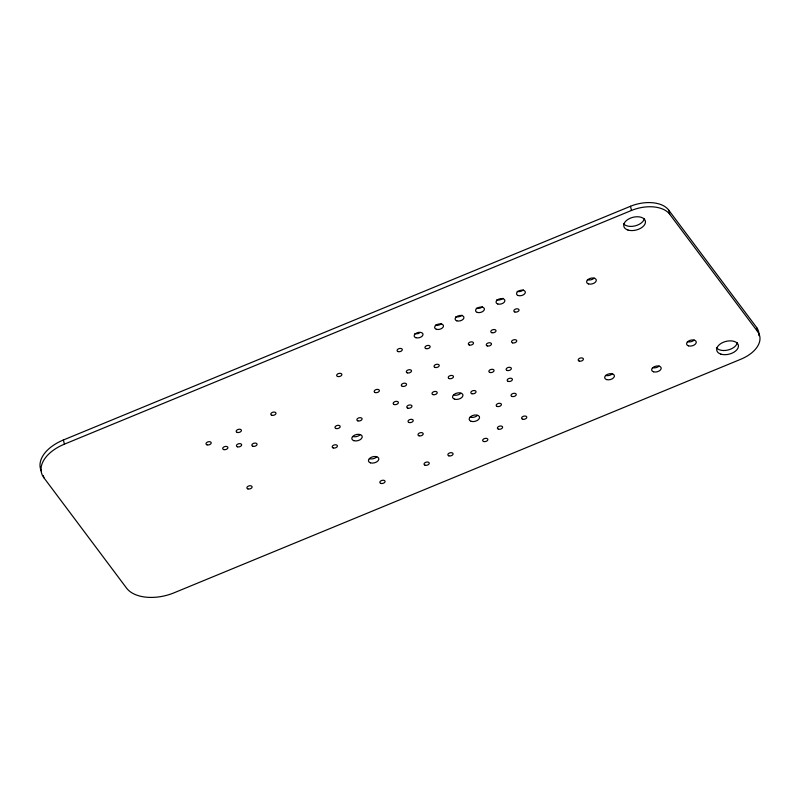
<?xml version="1.0" encoding="UTF-8"?>
<svg xmlns="http://www.w3.org/2000/svg" width="800" height="800" viewBox="0 0 800 800"><rect width="100%" height="100%" fill="white"/><g stroke="black" fill="none" stroke-linecap="round" stroke-linejoin="round"><path stroke-width="1.2" d="M41.27 470.95A38.5 22.79 -14 0 1 63.38 439.99L630.48 206.28A29.79 17.63 -14 0 1 668.62 210.01L756.62 327.48A31.65 18.74 -14 0 1 758.89 335.68M43.89 477.75A38.5 22.79 -14 0 1 64.42 444.15L631.51 210.45A29.79 17.63 -14 0 1 669.66 214.18L757.66 331.65A31.65 18.74 -14 0 1 740.78 359.26L174.06 592.81A37.05 21.93 -14 0 1 126.61 588.18L43.89 477.75L43.37 475.67M756.62 327.48L757.66 331.65M668.62 210.01L669.66 214.18M630.48 206.28L631.51 210.45M63.38 439.99L64.42 444.15M659.17 366.02A4.89 2.89 -14 0 1 652.45 367.62M737.32 342.78A11.11 6.58 -14 0 1 727.92 350.03A11.11 6.58 -14 0 1 716.45 347.76M644.34 218.67A11.11 6.58 -14 0 1 634.95 225.92A11.11 6.58 -14 0 1 623.47 223.65M612.37 373.79A4.97 2.94 -14 0 1 605.54 375.42M694.23 340.05A4.97 2.94 -14 0 1 687.4 341.68M594.26 278.11A4.97 2.94 -14 0 1 587.43 279.74M419.24 333.21A4.51 2.67 -14 0 1 414.85 333.54M441.53 323.63A4.51 2.67 -14 0 1 435.32 325.11M461.99 315.19A4.51 2.67 -14 0 1 455.78 316.68M482.46 306.76A4.51 2.67 -14 0 1 476.25 308.24M502.92 298.33A4.51 2.67 -14 0 1 496.72 299.81M523.39 289.89A4.51 2.67 -14 0 1 517.18 291.37M360.13 434.76A5.33 3.16 -14 0 1 352.8 436.51M460.85 393.26A5.33 3.16 -14 0 1 453.52 395M376.73 456.92A5.33 3.16 -14 0 1 369.4 458.67M477.45 415.42A5.33 3.16 -14 0 1 470.12 417.17M398.11 351.6A2.67 1.58 -14 0 0 402.29 349.87A2.67 1.58 -14 0 0 398.71 348.74A2.67 1.58 -14 0 0 398.11 351.6M337.67 376.5A2.67 1.58 -14 0 0 341.86 374.77A2.67 1.58 -14 0 0 338.27 373.64A2.67 1.58 -14 0 0 337.67 376.5M237.2 432.41A2.67 1.58 -14 0 0 241.39 430.68A2.67 1.58 -14 0 0 237.8 429.55A2.67 1.58 -14 0 0 237.2 432.41M207.02 444.85A2.67 1.58 -14 0 0 211.2 443.12A2.67 1.58 -14 0 0 207.61 441.99A2.67 1.58 -14 0 0 207.02 444.85M507.15 370.47A2.67 1.58 -14 0 0 511.34 368.74A2.67 1.58 -14 0 0 507.75 367.61A2.67 1.58 -14 0 0 507.15 370.47M487.27 345.93A2.67 1.58 -14 0 0 491.46 344.21A2.67 1.58 -14 0 0 487.87 343.07A2.67 1.58 -14 0 0 487.27 345.93M498.41 429.18A2.67 1.58 -14 0 0 502.59 427.45A2.67 1.58 -14 0 0 499.01 426.32A2.67 1.58 -14 0 0 498.41 429.18M471.83 393.71A2.67 1.58 -14 0 0 476.02 391.98A2.67 1.58 -14 0 0 472.43 390.85A2.67 1.58 -14 0 0 471.83 393.71M497.21 406.47A2.67 1.58 -14 0 0 501.4 404.74A2.67 1.58 -14 0 0 497.81 403.61A2.67 1.58 -14 0 0 497.21 406.47M522.58 419.22A2.67 1.58 -14 0 0 526.77 417.49A2.67 1.58 -14 0 0 523.18 416.36A2.67 1.58 -14 0 0 522.58 419.22M409.04 422.5A2.67 1.58 -14 0 0 413.23 420.77A2.67 1.58 -14 0 0 409.64 419.64A2.67 1.58 -14 0 0 409.04 422.5M419 435.8A2.67 1.58 -14 0 0 423.19 434.07A2.67 1.58 -14 0 0 419.6 432.94A2.67 1.58 -14 0 0 419 435.8M425.05 465.21A2.67 1.58 -14 0 0 429.24 463.48A2.67 1.58 -14 0 0 425.65 462.35A2.67 1.58 -14 0 0 425.05 465.21M380.86 483.42A2.67 1.58 -14 0 0 385.05 481.69A2.67 1.58 -14 0 0 381.46 480.56A2.67 1.58 -14 0 0 380.86 483.42M252.85 446.26A2.67 1.58 -14 0 0 257.04 444.54A2.67 1.58 -14 0 0 253.45 443.4A2.67 1.58 -14 0 0 252.85 446.26M271.8 415.25A2.67 1.58 -14 0 0 275.98 413.52A2.67 1.58 -14 0 0 272.4 412.39A2.67 1.58 -14 0 0 271.8 415.25M247.89 488.91A2.67 1.58 -14 0 0 252.08 487.18A2.67 1.58 -14 0 0 248.49 486.05A2.67 1.58 -14 0 0 247.89 488.91M223.7 449.57A2.67 1.58 -14 0 0 227.88 447.85A2.67 1.58 -14 0 0 224.3 446.72A2.67 1.58 -14 0 0 223.7 449.57M483.66 441.51A2.67 1.58 -14 0 0 487.85 439.78A2.67 1.58 -14 0 0 484.26 438.65A2.67 1.58 -14 0 0 483.66 441.51M448.87 455.85A2.67 1.58 -14 0 0 453.06 454.12A2.67 1.58 -14 0 0 449.47 452.99A2.67 1.58 -14 0 0 448.87 455.85M508.19 381.4A2.67 1.58 -14 0 0 512.38 379.67A2.67 1.58 -14 0 0 508.79 378.54A2.67 1.58 -14 0 0 508.19 381.4M491.8 332.71A2.67 1.58 -14 0 0 495.99 330.99A2.67 1.58 -14 0 0 492.4 329.85A2.67 1.58 -14 0 0 491.8 332.71M394.19 404.53A2.67 1.58 -14 0 0 398.37 402.8A2.67 1.58 -14 0 0 394.78 401.67A2.67 1.58 -14 0 0 394.19 404.53M435.04 367.43A2.67 1.58 -14 0 0 439.22 365.71A2.67 1.58 -14 0 0 435.64 364.58A2.67 1.58 -14 0 0 435.04 367.43M375.18 392.56A2.67 1.58 -14 0 0 379.37 390.83A2.67 1.58 -14 0 0 375.78 389.7A2.67 1.58 -14 0 0 375.18 392.56M357.88 420.87A2.67 1.58 -14 0 0 362.07 419.14A2.67 1.58 -14 0 0 358.48 418.01A2.67 1.58 -14 0 0 357.88 420.87M335.99 428.51A2.67 1.58 -14 0 0 340.17 426.78A2.67 1.58 -14 0 0 336.59 425.65A2.67 1.58 -14 0 0 335.99 428.51M407.31 372.87A2.67 1.58 -14 0 0 411.5 371.15A2.67 1.58 -14 0 0 407.91 370.02A2.67 1.58 -14 0 0 407.31 372.87M512.55 342.86A2.67 1.58 -14 0 0 516.73 341.13A2.67 1.58 -14 0 0 513.14 340A2.67 1.58 -14 0 0 512.55 342.86M512.04 396.48A2.67 1.58 -14 0 0 516.23 394.75A2.67 1.58 -14 0 0 512.64 393.62A2.67 1.58 -14 0 0 512.04 396.48M425.96 348.61A2.67 1.58 -14 0 0 430.14 346.89A2.67 1.58 -14 0 0 426.55 345.75A2.67 1.58 -14 0 0 425.96 348.61M514.85 311.98A2.67 1.58 -14 0 0 519.04 310.25A2.67 1.58 -14 0 0 515.45 309.12A2.67 1.58 -14 0 0 514.85 311.98M407.77 408.14A2.67 1.58 -14 0 0 411.96 406.41A2.67 1.58 -14 0 0 408.37 405.28A2.67 1.58 -14 0 0 407.77 408.14M449.26 378.61A2.67 1.58 -14 0 0 453.45 376.88A2.67 1.58 -14 0 0 449.86 375.75A2.67 1.58 -14 0 0 449.26 378.61M402.33 386.35A2.67 1.58 -14 0 0 406.52 384.62A2.67 1.58 -14 0 0 402.93 383.49A2.67 1.58 -14 0 0 402.33 386.35M579.2 361.08A2.67 1.58 -14 0 0 583.39 359.35A2.67 1.58 -14 0 0 579.8 358.22A2.67 1.58 -14 0 0 579.2 361.08M469.31 345.02A2.67 1.58 -14 0 0 473.49 343.3A2.67 1.58 -14 0 0 469.91 342.17A2.67 1.58 -14 0 0 469.31 345.02M489.86 372.46A2.67 1.58 -14 0 0 494.05 370.74A2.67 1.58 -14 0 0 490.46 369.61A2.67 1.58 -14 0 0 489.86 372.46M653.49 371.79A4.89 2.89 -14 0 0 661.17 368.63A4.89 2.89 -14 0 0 654.59 366.56A4.89 2.89 -14 0 0 653.49 371.79M720.91 354.14A11.11 6.58 -14 0 0 738.36 346.95A11.11 6.58 -14 0 0 723.41 342.23A11.11 6.58 -14 0 0 720.91 354.14M627.94 230.03A11.11 6.58 -14 0 0 645.38 222.84A11.11 6.58 -14 0 0 630.43 218.13A11.11 6.58 -14 0 0 627.94 230.03M433.01 394.62A2.67 1.58 -14 0 0 437.2 392.89A2.67 1.58 -14 0 0 433.61 391.76A2.67 1.58 -14 0 0 433.01 394.62M237.44 446.81A2.67 1.58 -14 0 0 241.63 445.08A2.67 1.58 -14 0 0 238.04 443.95A2.67 1.58 -14 0 0 237.44 446.81M333.2 447.95A2.67 1.58 -14 0 0 337.39 446.23A2.67 1.58 -14 0 0 333.8 445.09A2.67 1.58 -14 0 0 333.2 447.95M606.57 379.59A4.97 2.94 -14 0 0 614.38 376.37A4.97 2.94 -14 0 0 607.69 374.26A4.97 2.94 -14 0 0 606.57 379.59M688.44 345.85A4.97 2.94 -14 0 0 696.24 342.64A4.97 2.94 -14 0 0 689.56 340.53A4.97 2.94 -14 0 0 688.44 345.85M588.47 283.91A4.97 2.94 -14 0 0 596.27 280.7A4.97 2.94 -14 0 0 589.58 278.59A4.97 2.94 -14 0 0 588.47 283.91M415.89 337.71A4.51 2.67 -14 0 0 422.98 334.79A4.51 2.67 -14 0 0 416.91 332.87A4.51 2.67 -14 0 0 415.89 337.71M436.36 329.28A4.51 2.67 -14 0 0 443.45 326.36A4.51 2.67 -14 0 0 437.37 324.44A4.51 2.67 -14 0 0 436.36 329.28M456.82 320.84A4.51 2.67 -14 0 0 463.91 317.92A4.51 2.67 -14 0 0 457.84 316.01A4.51 2.67 -14 0 0 456.82 320.84M477.29 312.41A4.51 2.67 -14 0 0 484.38 309.49A4.51 2.67 -14 0 0 478.3 307.57A4.51 2.67 -14 0 0 477.29 312.41M497.76 303.98A4.51 2.67 -14 0 0 504.85 301.05A4.51 2.67 -14 0 0 498.77 299.14A4.51 2.67 -14 0 0 497.76 303.98M518.22 295.54A4.51 2.67 -14 0 0 525.31 292.62A4.51 2.67 -14 0 0 519.24 290.7A4.51 2.67 -14 0 0 518.22 295.54M353.84 440.68A5.33 3.16 -14 0 0 362.21 437.23A5.33 3.16 -14 0 0 355.03 434.96A5.33 3.16 -14 0 0 353.84 440.68M454.56 399.17A5.33 3.16 -14 0 0 462.93 395.72A5.33 3.16 -14 0 0 455.75 393.46A5.33 3.16 -14 0 0 454.56 399.17M370.44 462.84A5.33 3.16 -14 0 0 378.81 459.39A5.33 3.16 -14 0 0 371.64 457.13A5.33 3.16 -14 0 0 370.44 462.84M471.16 421.33A5.33 3.16 -14 0 0 479.53 417.88A5.33 3.16 -14 0 0 472.36 415.62A5.33 3.16 -14 0 0 471.16 421.33"/></g></svg>
